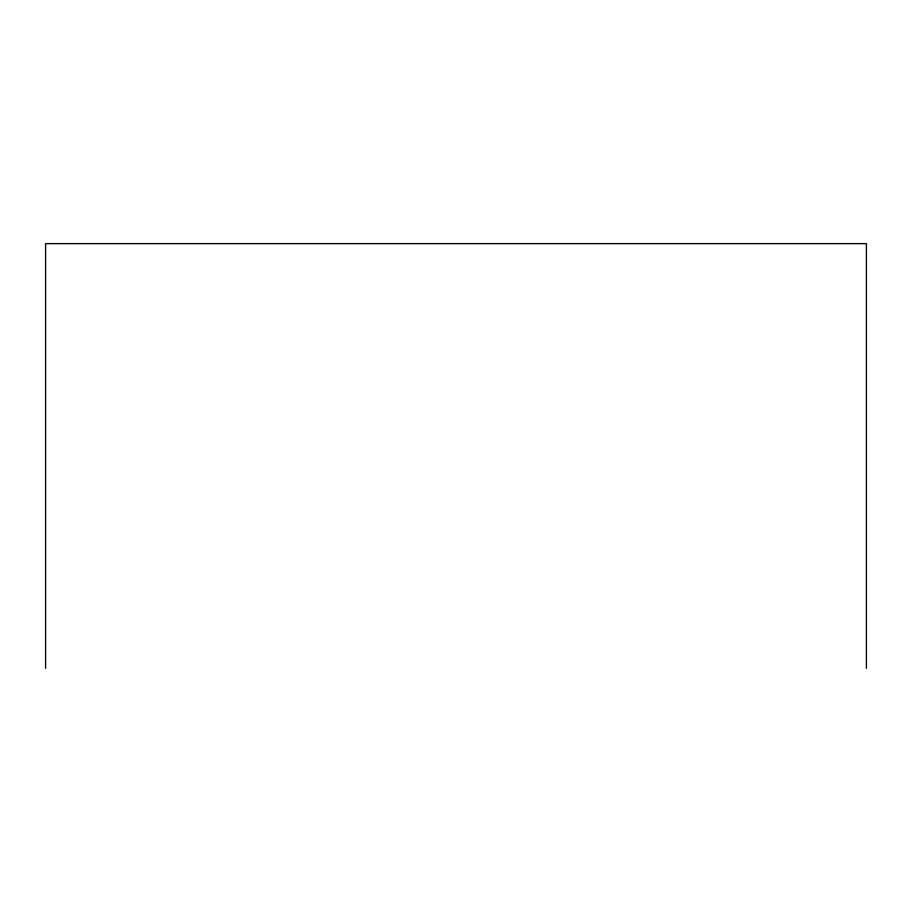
<?xml version="1.0" encoding="UTF-8"?>
<svg xmlns="http://www.w3.org/2000/svg" width="912" height="912" viewBox="0 0 912 912"><rect width="100%" height="100%" fill="white"/><g stroke="black" fill="none" stroke-linecap="round" stroke-linejoin="round"><path stroke-width="1.37" d="M866.4 668.359L866.4 243.641L45.6 243.641L45.6 668.359"/></g></svg>
